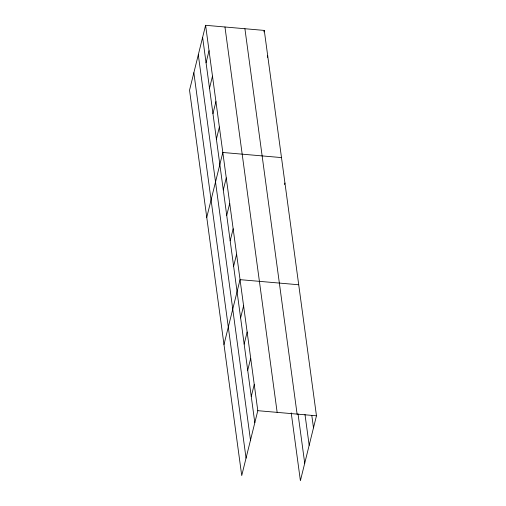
<?xml version="1.0" encoding="UTF-8"?>
<svg xmlns="http://www.w3.org/2000/svg" width="506" height="506" viewBox="0 0 506 506"><rect width="100%" height="100%" fill="white"/><g stroke="black" fill="none" stroke-linecap="round" stroke-linejoin="round"><path stroke-width="0.76" d="M205.6 25.3L189.535 90.207L241.729 475.583L257.794 410.682L205.6 25.3L264.271 30.417L316.465 415.793L300.4 480.7L291.216 412.871M206.062 62.782L209.041 50.733M209.509 88.215L212.488 76.172M212.95 113.654L215.935 101.605M216.397 139.087L219.376 127.038M206.758 217.378L222.823 152.477L281.494 157.594M223.285 189.959L226.264 177.91M263.898 31.922L264.271 30.417M226.732 215.392L229.711 203.349M267.345 57.355L267.718 55.85M230.173 240.824L233.158 228.782M233.62 266.264L236.599 254.214M223.981 344.554L240.046 279.654L298.717 284.764M240.616 317.901L243.595 305.858M244.164 344.105L247.143 332.062M284.568 184.532L284.941 183.027M247.712 370.316L250.691 358.267M251.261 396.521L254.24 384.471M257.794 410.682L316.465 415.793M311.81 415.508L313.486 427.842M304.991 414.452L309.166 445.286M298.04 413.927L304.72 463.256M244.91 28.728L297.104 414.11M224.961 26.989L277.155 412.371M202.615 37.343L254.809 422.725M198.301 54.787L250.495 440.169M193.855 72.763L246.049 458.139"/></g></svg>
